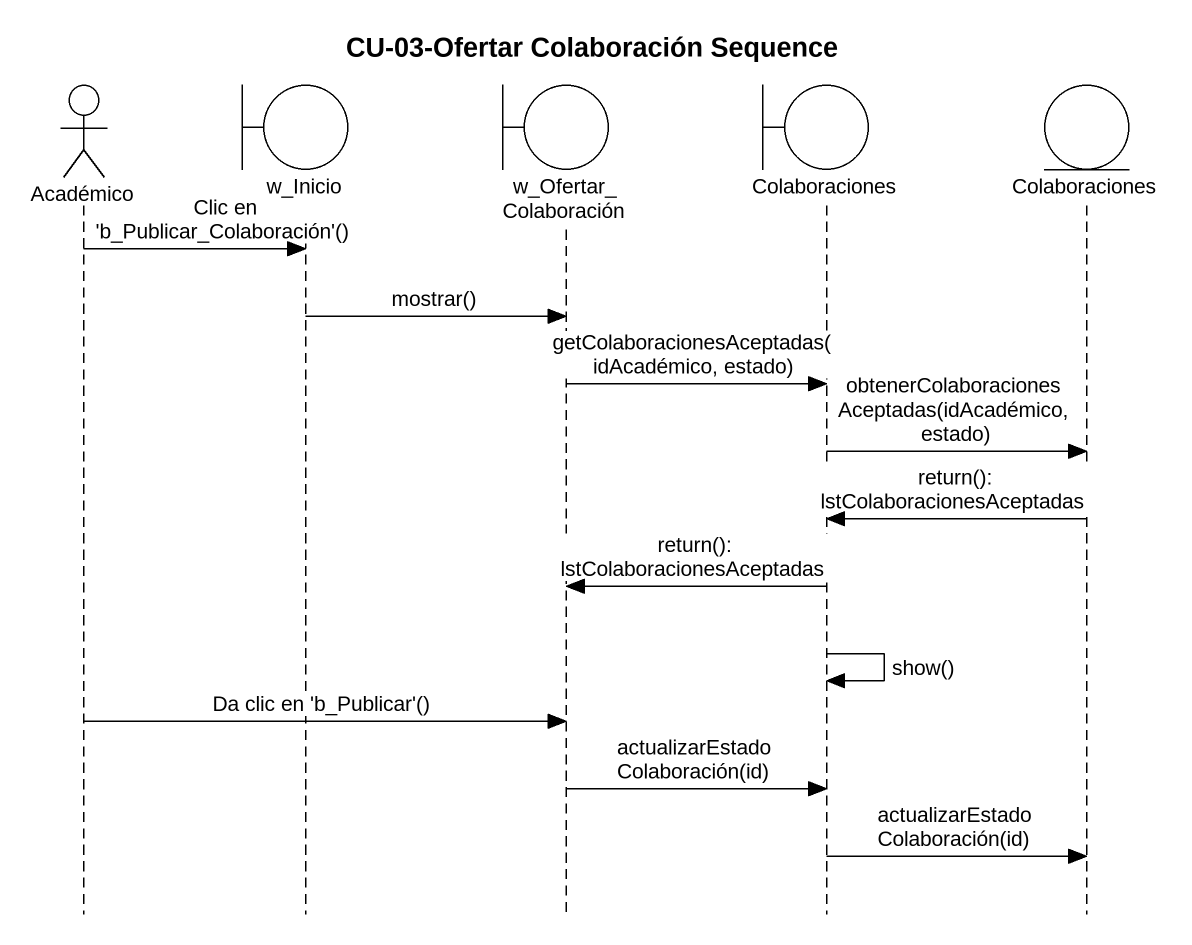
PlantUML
@startuml
title CU-03-Ofertar Colaboración Sequence
hide footbox
actor Académico
boundary w_Inicio
boundary w_Ofertar_Colaboración
boundary Colaboraciones
entity "Colaboraciones" as Colaboraciones_2

Académico -> w_Inicio : Clic en 'b_Publicar_Colaboración'()
w_Inicio -> w_Ofertar_Colaboración : mostrar()
w_Ofertar_Colaboración -> Colaboraciones : getColaboracionesAceptadas(idAcadémico, estado)
Colaboraciones -> Colaboraciones_2 : obtenerColaboracionesAceptadas(idAcadémico, estado)
Colaboraciones_2 -> Colaboraciones : return(): lstColaboracionesAceptadas
Colaboraciones -> w_Ofertar_Colaboración : return(): lstColaboracionesAceptadas
Colaboraciones -> Colaboraciones : show()
Académico -> w_Ofertar_Colaboración : Da clic en 'b_Publicar'()
w_Ofertar_Colaboración -> Colaboraciones : actualizarEstadoColaboración(id)
Colaboraciones -> Colaboraciones_2 : actualizarEstadoColaboración(id)
@enduml
